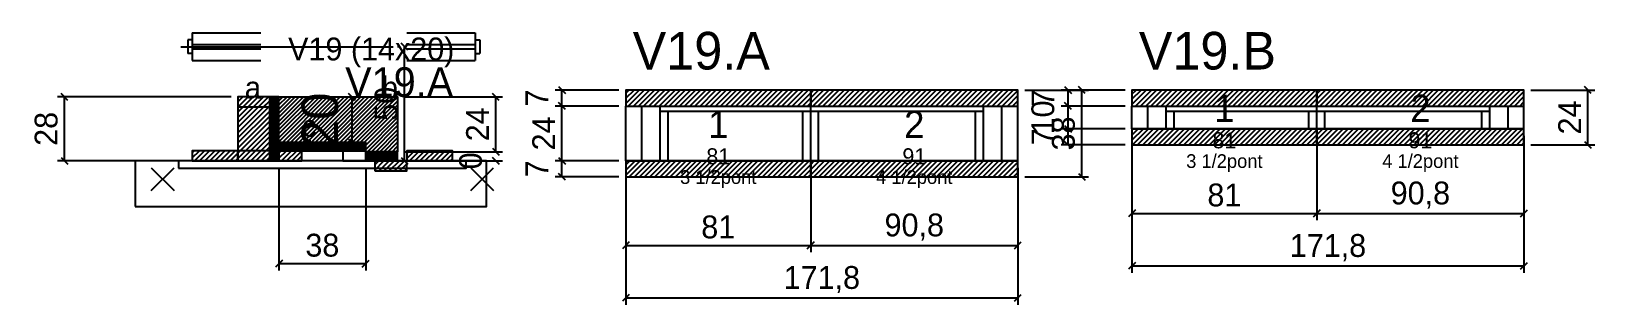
# Model space of a CAD drawing. Extents: x -69 to 617, y -87 to 33.
import ezdxf
from ezdxf.enums import TextEntityAlignment as Align

# ---------------------------------------------------------------- set-up
doc = ezdxf.new("R2010")
doc.units = 0
for name, color, linetype in [('5', 5, 'Continuous'), ('barrote', 126, 'Continuous'), ('CONCRETO', 251, 'Continuous'), ('COTA', 241, 'Continuous'), ('Cota Seção (2x)', 241, 'Continuous'), ('detalhes', 7, 'Continuous'), ('Hachura', 251, 'Continuous'), ('Madeira', 126, 'Continuous'), ('NOMENCLATURA', 7, 'Continuous'), ('Painéis', 200, 'Continuous'), ('presilha', 224, 'Continuous'), ('SARR_2.2x7', 40, 'Continuous'), ('SARR_3.5x7', 81, 'Continuous'), ('SCO-___-LAJ', 224, 'Continuous'), ('TENSOR', 224, 'Continuous'), ('texto', 7, 'Continuous'), ('Texto Seção', 7, 'Continuous')]:
    doc.layers.add(name, color=color, linetype=linetype)
doc.dimstyles.new('PAINEL', dxfattribs={"dimtxt": 10, "dimasz": 3, "dimexe": 3, "dimexo": 3, "dimgap": 3, "dimtad": 1, "dimblk": 'OBLIQUE', "dimblk1": 'OBLIQUE', "dimcen": 2.5, "dimclrd": 4, "dimclre": 4, "dimclrt": 240, "dimazin": 3, "dimtfac": 1, "dimtmove": 0, "dimatfit": 3})
doc.dimstyles.new('SECAO2X', dxfattribs={"dimtxt": 16, "dimasz": 3, "dimexe": 3, "dimexo": 3, "dimgap": 3, "dimtad": 1, "dimblk": 'OBLIQUE', "dimblk1": 'OBLIQUE', "dimcen": 2.5, "dimclrd": 4, "dimclre": 4, "dimclrt": 240, "dimazin": 3, "dimtfac": 1, "dimtmove": 0, "dimatfit": 3})

# ---------------------------------------------------------------- blocks, each defined once
blk = doc.blocks.new('_OBLIQUE')
at = {"color": 0, "linetype": 'BYBLOCK'}
blk.add_line((-0.5, -0.5), (0.5, 0.5), dxfattribs=at)

msp = doc.modelspace()

# ---------------------------------------------------------------- hatches: boundary and pattern name
at = {"layer": 'COTA'}
h = msp.add_hatch(dxfattribs=at)
h.set_pattern_fill('ANSI31', scale=0.5)
h.paths.add_polyline_path([(192, 0), (273, 0), (273, 7), (192, 7)])
h = msp.add_hatch(dxfattribs=at)
h.set_pattern_fill('ANSI31', scale=0.5)
h.paths.add_polyline_path([(273, 0), (363.8, 0), (363.8, 7), (273, 7)])
h = msp.add_hatch(dxfattribs=at)
h.set_pattern_fill('ANSI31', scale=0.5)
h.paths.add_polyline_path([(413.8, 0), (494.8, 0), (494.8, 7), (413.8, 7)])
h = msp.add_hatch(dxfattribs=at)
h.set_pattern_fill('ANSI31', scale=0.5)
h.paths.add_polyline_path([(494.8, 0), (585.6, 0), (585.6, 7), (494.8, 7)])
h = msp.add_hatch(dxfattribs=at)
h.set_pattern_fill('ANSI31', scale=0.4)
h.paths.add_polyline_path([(40, -16), (40, 4), (92, 4), (92, -20), (78, -20), (78, -16)])
h = msp.add_hatch(dxfattribs=at)
h.set_pattern_fill('ANSI31', scale=0.5)
h.paths.add_polyline_path([(413.8, -17), (494.8, -17), (494.8, -10), (413.8, -10)])
h = msp.add_hatch(dxfattribs=at)
h.set_pattern_fill('ANSI31', scale=0.5)
h.paths.add_polyline_path([(494.8, -17), (585.6, -17), (585.6, -10), (494.8, -10)])
h = msp.add_hatch(dxfattribs=at)
h.set_pattern_fill('ANSI31', scale=0.5)
h.paths.add_polyline_path([(192, -31), (273, -31), (273, -24), (192, -24)])
h = msp.add_hatch(dxfattribs=at)
h.set_pattern_fill('ANSI31', scale=0.5)
h.paths.add_polyline_path([(273, -31), (363.8, -31), (363.8, -24), (273, -24)])
at = {"layer": 'Hachura'}
h = msp.add_hatch(dxfattribs=at)
h.set_pattern_fill('ANSI31', scale=0.5)
h.paths.add_polyline_path([(22, -24), (36, -24), (36, 4), (22, 4)])
h = msp.add_hatch(dxfattribs=at)
h.set_pattern_fill('ANSI31', scale=0.5)
h.paths.add_polyline_path([(22, -0.4), (36, -0.4), (36, 4), (22, 4)])
h = msp.add_hatch(dxfattribs=at)
h.set_pattern_fill('SOLID')
h.paths.add_polyline_path([(36, -24), (40, -24), (40, 4), (36, 4)])
h = msp.add_hatch(dxfattribs=at)
h.set_pattern_fill('ANSI31', scale=0.5)
h.paths.add_polyline_path([(2, -24), (22, -24), (22, -19.6), (2, -19.6)])
h = msp.add_hatch(dxfattribs=at)
h.set_pattern_fill('SOLID')
h.paths.add_polyline_path([(40, -19.6), (78, -19.6), (78, -16), (40, -16)])
h = msp.add_hatch(dxfattribs=at)
h.set_pattern_fill('ANSI31', scale=0.5)
h.paths.add_polyline_path([(40, -24), (50, -24), (50, -19.6), (40, -19.6)])
h = msp.add_hatch(dxfattribs=at)
h.set_pattern_fill('SOLID')
h.paths.add_polyline_path([(78, -24), (92, -24), (92, -20), (78, -20)])
h = msp.add_hatch(dxfattribs=at)
h.set_pattern_fill('ANSI31', scale=0.5)
h.paths.add_polyline_path([(96, -24), (116, -24), (116, -19.6), (96, -19.6)])
h = msp.add_hatch(dxfattribs=at)
h.set_pattern_fill('SOLID')
h.paths.add_polyline_path([(78, -24), (82, -24), (82, -24), (78, -24)])
h = msp.add_hatch(dxfattribs=at)
h.set_pattern_fill('ANSI31', scale=0.5)
h.paths.add_polyline_path([(82, -24), (96, -24), (96, -24), (82, -24)])
h = msp.add_hatch(dxfattribs=at)
h.set_pattern_fill('ANSI31', scale=0.5)
h.paths.add_polyline_path([(82, -28.4), (96, -28.4), (96, -24), (82, -24)])

# ---------------------------------------------------------------- linework, layer by layer
for p, q in [((0, 29), (0, 23)), ((2, 29), (0, 29)), ((2, 32), (32, 32)), ((2, 32), (2, 20)), ((96, 32), (126, 32)), ((126, 32), (126, 20)), ((126, 29), (128, 29)), ((128, 29), (128, 23)), ((2, 23), (0, 23)), ((2, 27), (32, 27)), ((2, 25), (32, 25)), ((96, 27), (126, 27)), ((96, 25), (126, 25)), ((126, 23), (128, 23)), ((2, 20), (32, 20)), ((96, 20), (126, 20))]:
    msp.add_line(p, q)
at = {"layer": 'barrote'}
msp.add_lwpolyline([(-23, -44), (131, -44), (131, -24), (-23, -24)], close=True, dxfattribs=at)
at = {"layer": 'CONCRETO'}
msp.add_lwpolyline([(40, -16), (40, 4), (92, 4), (92, -20), (78, -20), (78, -16)], close=True, dxfattribs=at)
at = {"layer": 'Madeira'}
for points in [[(22, -24), (36, -24), (36, 4), (22, 4)], [(22, -0.4), (36, -0.4), (36, 4), (22, 4)], [(2, -24), (22, -24), (22, -19.6), (2, -19.6)], [(22, -24), (36, -24), (36, -19.6), (22, -19.6)], [(40, -24), (50, -24), (50, -19.6), (40, -19.6)], [(68, -24), (78, -24), (78, -19.6), (68, -19.6)], [(96, -24), (116, -24), (116, -19.6), (96, -19.6)], [(82, -24), (96, -24), (96, -24), (82, -24)], [(82, -28.4), (96, -28.4), (96, -24), (82, -24)]]:
    msp.add_lwpolyline(points, close=True, dxfattribs=at)
at = {"layer": 'Painéis'}
for p, q in [((192, 0), (273, 0)), ((192, -24), (192, 0)), ((273, -24), (273, 0)), ((273, -24), (273, 0)), ((273, 0), (363.8, 0)), ((273, -24), (273, 0)), ((363.8, -24), (363.8, 0)), ((413.8, 0), (494.8, 0)), ((413.8, -10), (413.8, 0)), ((494.8, -10), (494.8, 0)), ((494.8, -10), (494.8, 0)), ((494.8, 0), (585.6, 0)), ((494.8, -10), (494.8, 0)), ((585.6, -10), (585.6, 0)), ((413.8, -10), (494.8, -10)), ((494.8, -10), (585.6, -10)), ((192, -24), (273, -24)), ((273, -24), (363.8, -24))]:
    msp.add_line(p, q, dxfattribs=at)
for points in [[(36, -24), (40, -24), (40, 4), (36, 4)], [(40, -19.6), (78, -19.6), (78, -16), (40, -16)], [(78, -24), (92, -24), (92, -20), (78, -20)], [(78, -24), (82, -24), (82, -24), (78, -24)]]:
    msp.add_lwpolyline(points, close=True, dxfattribs=at)
at = {"layer": 'presilha'}
for p, q in [((-16, -37), (-6, -27)), ((-16, -27), (-6, -37)), ((124, -37), (134, -27)), ((124, -27), (134, -37))]:
    msp.add_line(p, q, dxfattribs=at)
at = {"layer": 'SARR_2.2x7'}
for p, q in [((199, -24), (199, 0)), ((356.8, -24), (356.8, 0)), ((420.8, -10), (420.8, 0)), ((578.6, -10), (578.6, 0)), ((207, -2.2), (273, -2.2)), ((273, -2.2), (348.8, -2.2)), ((428.8, -2.2), (494.8, -2.2)), ((494.8, -2.2), (570.6, -2.2))]:
    msp.add_line(p, q, dxfattribs=at)
at = {"layer": 'SARR_3.5x7'}
for p, q in [((207, -24), (207, 0)), ((273, -24), (273, 0)), ((273, -24), (273, 0)), ((348.8, -24), (348.8, 0)), ((428.8, -10), (428.8, 0)), ((494.8, -10), (494.8, 0)), ((494.8, -10), (494.8, 0)), ((570.6, -10), (570.6, 0)), ((210.5, -24), (210.5, -2.2)), ((269.5, -24), (269.5, -2.2)), ((276.5, -24), (276.5, -2.2)), ((345.3, -24), (345.3, -2.2)), ((432.3, -10), (432.3, -2.2)), ((491.3, -10), (491.3, -2.2)), ((498.3, -10), (498.3, -2.2)), ((567.1, -10), (567.1, -2.2)), ((428.8, -10), (432.3, -10)), ((491.3, -10), (494.8, -10)), ((494.8, -10), (498.3, -10)), ((567.1, -10), (570.6, -10)), ((207, -24), (210.5, -24)), ((269.5, -24), (273, -24)), ((273, -24), (276.5, -24)), ((345.3, -24), (348.8, -24))]:
    msp.add_line(p, q, dxfattribs=at)
at = {"layer": 'SCO-___-LAJ'}
for points in [[(192, 0), (273, 0), (273, 7), (192, 7)], [(273, 0), (363.8, 0), (363.8, 7), (273, 7)], [(413.8, 0), (494.8, 0), (494.8, 7), (413.8, 7)], [(494.8, 0), (585.6, 0), (585.6, 7), (494.8, 7)], [(413.8, -17), (494.8, -17), (494.8, -10), (413.8, -10)], [(494.8, -17), (585.6, -17), (585.6, -10), (494.8, -10)], [(-4, -27.2), (122, -27.2), (122, -24), (-4, -24)], [(192, -31), (273, -31), (273, -24), (192, -24)], [(273, -31), (363.8, -31), (363.8, -24), (273, -24)]]:
    msp.add_lwpolyline(points, close=True, dxfattribs=at)
at = {"layer": 'TENSOR'}
msp.add_line((-3, 26), (90, 26), dxfattribs=at)

# ---------------------------------------------------------------- texts
at = {"layer": '5'}
for s, height, p in [('1', 12, (454.3, -1)), ('2', 12, (540.2, -1)), ('1', 12, (232.5, -8)), ('2', 12, (318.4, -8)), ('81', 7, (454.3, -15)), ('91', 7, (540.2, -15)), ('81', 7, (232.5, -22)), ('91', 7, (318.4, -22))]:
    msp.add_text(s, height=height, dxfattribs=at).set_placement(p, align=Align.MIDDLE_CENTER)
at = {"layer": 'detalhes'}
for s, p in [('a', (25, 3.3)), ('b', (85, 3.3)), ('c', (50, -13.5))]:
    msp.add_text(s, height=9.6, dxfattribs=at).set_placement(p)
at = {"layer": 'NOMENCLATURA'}
for s, p in [('V19.A', (195, 16)), ('V19.B', (416.8, 16))]:
    msp.add_text(s, height=16.5, dxfattribs=at).set_placement(p)
at = {"layer": 'texto', "char_height": 6, "attachment_point": 5}
for s, insert in [('3 1/2pont', (454.3, -25)), ('4 1/2pont', (540.2, -25)), ('3 1/2pont', (232.5, -32)), ('4 1/2pont', (318.4, -32))]:
    msp.add_mtext(s, dxfattribs=dict(at, insert=insert))
at = {"layer": 'Texto Seção'}
for s, height, p in [('V19 (14x20)', 10, (44, 20)), ('V19.A', 13, (69, 4))]:
    msp.add_text(s, height=height, dxfattribs=at).set_placement(p)

# ---------------------------------------------------------------- dimensions: what is measured, and where the dimension line sits
at = {"layer": 'COTA'}
for base, p1, p2 in [((95, -24), (96, -24), (96, 26)), ((164, 0), (192, 0), (192, 7)), ((391.8, -31), (363.8, -31), (363.8, 7)), ((385.8, 0), (413.8, 0), (413.8, 7)), ((613.6, -17), (585.6, -17), (585.6, 7)), ((-54, -24), (2, -24), (22, 4)), ((135, -20), (92, -20), (92, 4)), ((164, -24), (192, -24), (192, 0)), ((385.8, -10), (413.8, -10), (413.8, 0)), ((385.8, -17), (413.8, -17), (413.8, -10)), ((135, -24), (96, -24), (96, -24)), ((164, -31), (192, -31), (192, -24))]:
    msp.add_linear_dim(base=base, p1=p1, p2=p2, angle=90, dimstyle='PAINEL', dxfattribs=at).render()
for base, p1, p2 in [((413.8, -47), (413.8, -10), (494.8, -10)), ((413.8, -70), (413.8, -10), (585.6, -10)), ((494.8, -47), (494.8, -10), (585.6, -10)), ((40, -69), (40, -24), (78, -24)), ((192, -61), (192, -24), (273, -24)), ((192, -84), (192, -24), (363.8, -24)), ((273, -61), (273, -24), (363.8, -24))]:
    msp.add_linear_dim(base=base, p1=p1, p2=p2, dimstyle='PAINEL', dxfattribs=at).render()
at = {"layer": 'Cota Seção (2x)'}
msp.add_linear_dim(base=(72, -16), p1=(40, -16), p2=(40, 4), angle=90, dimstyle='SECAO2X', dxfattribs=at).render()

doc.saveas('drawing.dxf')
